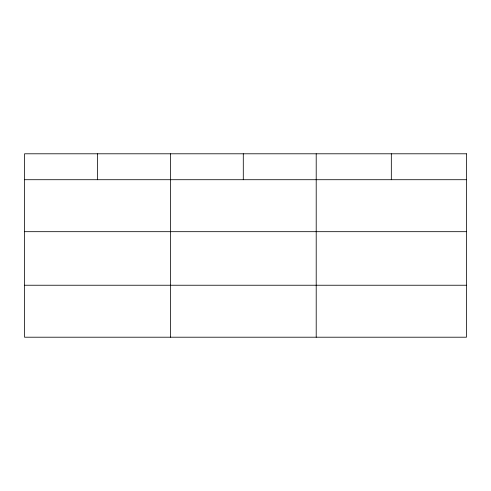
<?xml version="1.0" encoding="UTF-8"?>
<svg xmlns="http://www.w3.org/2000/svg" width="491" height="491" viewBox="0 0 491 491"><rect width="100%" height="100%" fill="white"/><g stroke="black" fill="none" stroke-linecap="round" stroke-linejoin="round"><path stroke-width="0.74" d="M24.55 179.712L466.45 179.712M24.55 231.684L466.45 231.684M24.55 285.234L466.45 285.234M391.327 153.793L391.327 179.712M316.204 153.793L316.204 337.207M243.29 153.793L243.29 179.712M170.377 153.793L170.377 337.207M97.464 153.793L97.464 179.712M466.45 153.793L24.55 153.793L24.55 337.207L466.45 337.207L466.45 153.793"/></g></svg>
